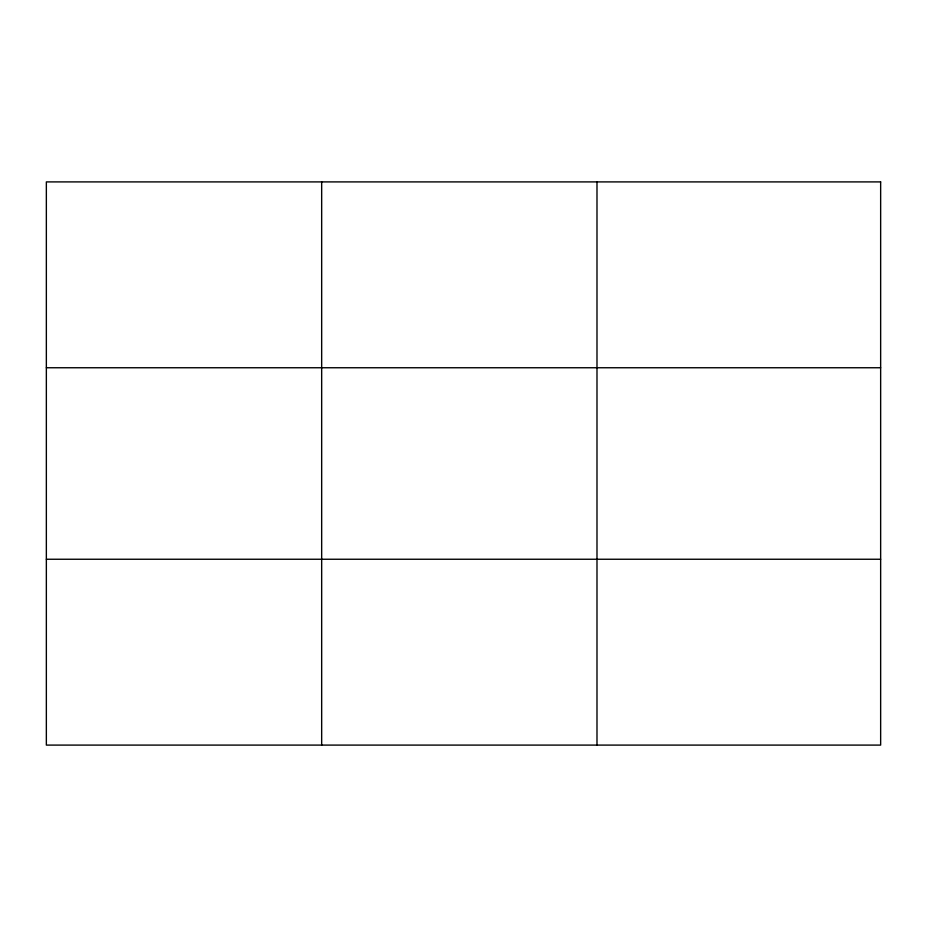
<?xml version="1.0" encoding="UTF-8"?>
<svg xmlns="http://www.w3.org/2000/svg" width="927" height="927" viewBox="0 0 927 927"><rect width="100%" height="100%" fill="white"/><g stroke="black" fill="none" stroke-linecap="round" stroke-linejoin="round"><path stroke-width="1.39" d="M321.669 745.099L321.669 181.901M596.988 745.099L596.988 181.901M46.35 367.752L880.65 367.752M46.35 559.248L880.65 559.248M880.65 181.901L880.65 745.099L46.35 745.099L46.35 181.901L880.65 181.901"/></g></svg>
